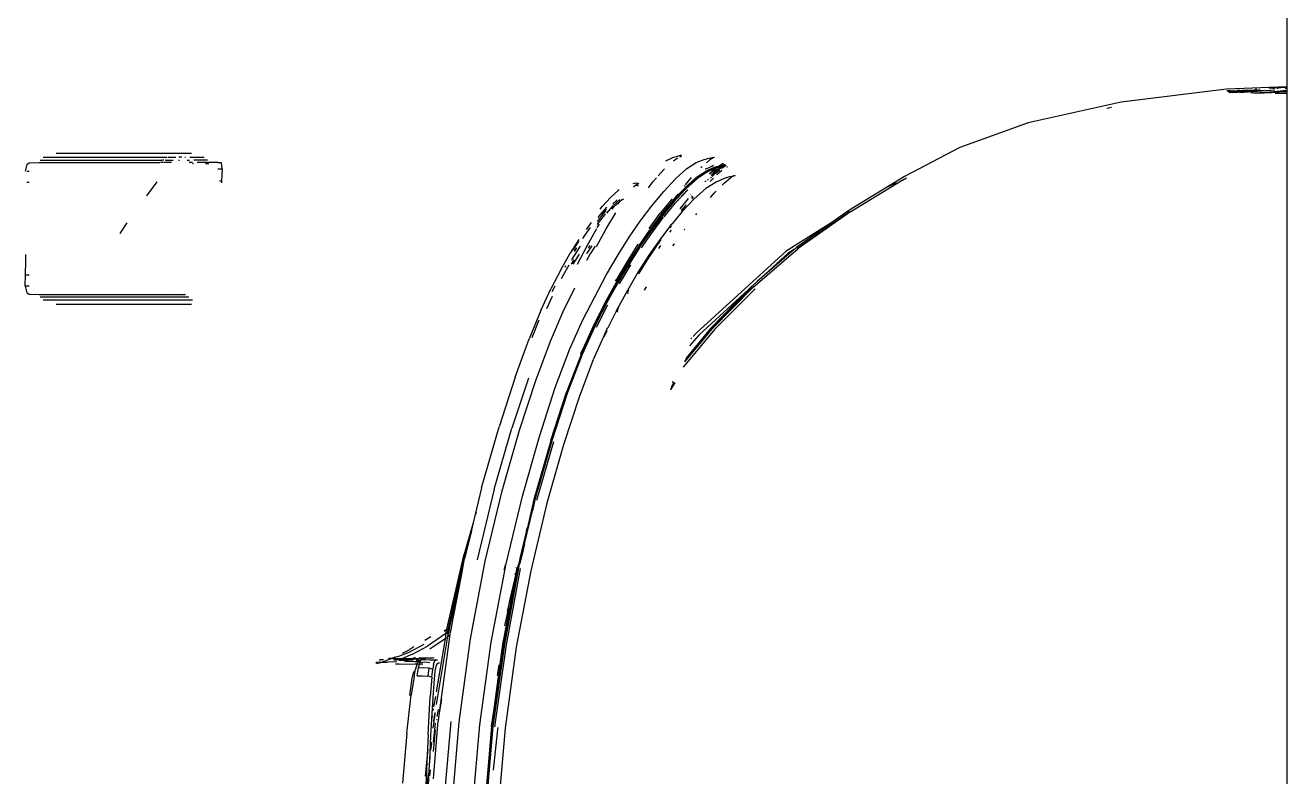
# Model space of a CAD drawing. Header units: millimetres. Extents: x -41292 to 298682, y -22072 to 33155.
# Drawn here: x 27523.4 to 27894.7, y 4497 to 4718.2 of the extents above; entities that cross this region are included whole.
import ezdxf

# ---------------------------------------------------------------- set-up
doc = ezdxf.new("R2010")
doc.units = ezdxf.units.MM

# ---------------------------------------------------------------- blocks, each defined once
blk = doc.blocks.new('AHSISHEUD')
for p, q in [((28522.05, 22806.67), (28522.05, 22348.18)), ((28504.26, 22347.49), (28473.26, 22343.59)), ((28522.05, 22348.18), (28504.26, 22347.49)), ((28504.43, 22347.04), (28505.52, 22347.1)), ((28504.54, 22346.94), (28507.47, 22347.11)), ((28510.4, 22347.13), (28504.74, 22346.77)), ((28504.86, 22346.67), (28504.83, 22346.7)), ((28511.37, 22347.14), (28504.86, 22346.67)), ((28504.95, 22346.59), (28513.75, 22347.15)), ((28505.06, 22346.49), (28515.52, 22347.16)), ((28513.75, 22347.15), (28505.06, 22346.49)), ((28506.15, 22346.46), (28517.32, 22347.17)), ((28507.47, 22347.21), (28508.16, 22347.25)), ((28518.58, 22347.18), (28508.27, 22346.39)), ((28511.37, 22347.14), (28512.63, 22347.14)), ((28514.13, 22346.42), (28511.47, 22346.29)), ((28512.39, 22346.26), (28514.13, 22346.42)), ((28512.67, 22347.41), (28513.23, 22347.44)), ((28513.14, 22346.24), (28522.05, 22346.64)), ((28514.17, 22347.15), (28513.75, 22347.15)), ((28514.13, 22346.42), (28522.05, 22347.13)), ((28522.05, 22346.8), (28514.13, 22346.42)), ((28516.86, 22347.75), (28522.05, 22348.05)), ((28518.29, 22347.64), (28517.96, 22347.62)), ((28522.05, 22346.22), (28518.62, 22346.07)), ((28519.52, 22347.68), (28519.25, 22347.67)), ((28521.62, 22347.76), (28521.87, 22347.77)), ((28522.05, 22348.18), (28522.05, 22348.05)), ((28522.05, 22348.05), (28522.05, 22347.13)), ((28522.05, 22347.13), (28522.05, 22346.8)), ((28522.05, 22346.8), (28522.05, 22346.64)), ((28522.05, 22346.64), (28522.05, 22346.22)), ((28522.05, 22346.22), (28522.05, 21871.54)), ((28473.26, 22343.59), (28445.96, 22337.59)), ((28469.09, 22341.88), (28470.49, 22342.2)), ((28473.65, 22342.83), (28473.68, 22342.83)), ((28445.96, 22337.59), (28425.86, 22330.29)), ((28425.86, 22330.29), (28409.56, 22321.79)), ((28155.14, 22326.6), (28191.07, 22326.6)), ((28156.04, 22327.4), (28192.52, 22327.4)), ((28159.84, 22328.6), (28199.64, 22328.6)), ((28191.52, 22326.6), (28191.13, 22326.6)), ((28192.04, 22326.6), (28191.94, 22326.6)), ((28192.12, 22326.6), (28194.33, 22326.6)), ((28192.83, 22327.4), (28195.07, 22327.4)), ((28195.84, 22326.6), (28196.12, 22326.6)), ((28196.83, 22327.4), (28195.98, 22327.4)), ((28197.69, 22327.4), (28197.94, 22327.4)), ((28198.38, 22326.6), (28199.05, 22326.6)), ((28199.23, 22327.4), (28203.44, 22327.4)), ((28204.34, 22326.6), (28200.37, 22326.6)), ((28341.26, 22327.29), (28339.16, 22326.29)), ((28342.66, 22327.69), (28341.26, 22327.29)), ((28341.54, 22326.35), (28342.66, 22327.19)), ((28343.46, 22327.89), (28342.66, 22327.69)), ((28342.66, 22327.19), (28342.84, 22327.29)), ((28343.4, 22327.6), (28343.56, 22327.69)), ((28343.86, 22327.89), (28343.46, 22327.89)), ((28343.56, 22327.69), (28343.86, 22327.79)), ((28343.86, 22327.79), (28343.86, 22327.89)), ((28348.26, 22325.89), (28350.56, 22326.79)), ((28350.56, 22326.79), (28352.06, 22327.19)), ((28352.26, 22326.69), (28351.21, 22325.82)), ((28352.06, 22327.19), (28353.06, 22327.39)), ((28353.26, 22327.29), (28352.26, 22326.69)), ((28353.06, 22327.39), (28353.46, 22327.49)), ((28353.56, 22327.39), (28353.26, 22327.29)), ((28353.46, 22327.49), (28353.56, 22327.39)), ((28151.24, 22325.3), (28150.74, 22323.3)), ((28151.24, 22325.3), (28151.94, 22325.8)), ((28151.24, 22323.3), (28151.94, 22323.3)), ((28151.94, 22325.8), (28154.84, 22325.9)), ((28154.84, 22325.9), (28190.37, 22325.9)), ((28190.65, 22325.9), (28190.53, 22325.9)), ((28191.32, 22325.9), (28190.78, 22325.9)), ((28193.78, 22325.9), (28191.58, 22325.9)), ((28200.02, 22325.9), (28198.98, 22325.9)), ((28200, 22325.6), (28200.22, 22325.6)), ((28207.44, 22325.9), (28201.37, 22325.9)), ((28203.84, 22325.6), (28204.74, 22325.6)), ((28208.54, 22325.8), (28207.44, 22325.9)), ((28208.54, 22325.8), (28207.44, 22325.8)), ((28207.44, 22324), (28208.74, 22324)), ((28208.74, 22324), (28208.54, 22325.8)), ((28208.74, 22324), (28208.54, 22320.5)), ((28337.03, 22321.95), (28338.66, 22323.79)), ((28338.66, 22323.79), (28338.89, 22324)), ((28342.16, 22321.09), (28345.46, 22324.09)), ((28345.46, 22324.09), (28348.26, 22325.89)), ((28348.36, 22321.59), (28351.26, 22323.39)), ((28351.26, 22323.09), (28348.36, 22321.29)), ((28351.56, 22323.09), (28348.86, 22321.38)), ((28349.96, 22324.71), (28349.56, 22324.33)), ((28350.93, 22323.92), (28350.86, 22323.89)), ((28351, 22323.95), (28350.96, 22323.89)), ((28351.96, 22324.35), (28351, 22323.95)), ((28353.56, 22324.09), (28351.26, 22323.09)), ((28351.26, 22323.39), (28351.36, 22323.44)), ((28351.36, 22323.19), (28351.26, 22323.09)), ((28351.36, 22323.49), (28353.66, 22324.49)), ((28353.66, 22324.19), (28351.36, 22323.19)), ((28351.36, 22323.44), (28351.36, 22323.49)), ((28353.86, 22324.09), (28351.56, 22323.09)), ((28351.66, 22323.19), (28351.56, 22323.09)), ((28353.96, 22324.19), (28351.66, 22323.19)), ((28351.8, 22323.62), (28353.56, 22324.39)), ((28353.36, 22324.99), (28351.96, 22324.35)), ((28353.26, 22324.89), (28351.96, 22324.35)), ((28352.12, 22322.72), (28352.81, 22323.05)), ((28352.28, 22322.53), (28352.81, 22323.05)), ((28352.65, 22322.08), (28353.56, 22322.99)), ((28352.78, 22321.91), (28353.56, 22322.69)), ((28352.81, 22323.05), (28354.36, 22323.79)), ((28352.81, 22323.05), (28353.16, 22323.39)), ((28352.92, 22321.75), (28353.86, 22322.69)), ((28353.16, 22323.39), (28354.07, 22324.16)), ((28353.56, 22324.39), (28353.66, 22324.42)), ((28353.96, 22324.19), (28353.56, 22324.09)), ((28354.65, 22323.84), (28353.56, 22322.99)), ((28353.56, 22322.69), (28353.94, 22322.99)), ((28353.66, 22324.49), (28354.95, 22324.89)), ((28354.38, 22324.42), (28353.66, 22324.19)), ((28354.07, 22324.16), (28353.86, 22324.09)), ((28353.86, 22322.69), (28355.08, 22323.72)), ((28353.86, 22322.69), (28355.15, 22323.7)), ((28353.94, 22322.99), (28354.87, 22323.78)), ((28353.94, 22322.99), (28354.91, 22323.77)), ((28354.2, 22324.27), (28353.96, 22324.19)), ((28355.46, 22324.59), (28354.07, 22324.16)), ((28354.07, 22324.16), (28354.2, 22324.27)), ((28354.25, 22324.31), (28354.2, 22324.27)), ((28355.16, 22324.59), (28354.25, 22324.31)), ((28354.25, 22324.31), (28354.38, 22324.42)), ((28354.36, 22323.79), (28354.58, 22323.86)), ((28355.78, 22323.52), (28354.36, 22322.39)), ((28354.38, 22324.42), (28354.77, 22324.75)), ((28355.26, 22324.69), (28354.38, 22324.42)), ((28354.88, 22324.02), (28354.46, 22323.89)), ((28355.46, 22324.49), (28354.88, 22324.02)), ((28354.88, 22324.02), (28355.33, 22324.16)), ((28354.9, 22324.81), (28355.16, 22324.89)), ((28354.95, 22324.89), (28355.06, 22324.99)), ((28354.95, 22324.89), (28355.26, 22324.99)), ((28355.06, 22324.99), (28355.96, 22325.59)), ((28355.16, 22324.89), (28356.06, 22325.09)), ((28355.44, 22324.65), (28355.16, 22324.59)), ((28355.26, 22324.99), (28356.16, 22325.19)), ((28355.94, 22324.84), (28355.26, 22324.69)), ((28355.33, 22324.16), (28355.36, 22324.19)), ((28355.36, 22324.19), (28355.45, 22324.2)), ((28355.56, 22324.69), (28355.44, 22324.65)), ((28355.45, 22324.2), (28355.56, 22324.29)), ((28355.56, 22324.59), (28355.46, 22324.49)), ((28355.56, 22324.59), (28355.46, 22324.59)), ((28355.56, 22324.29), (28356.29, 22324.78)), ((28355.76, 22324.73), (28355.56, 22324.69)), ((28355.61, 22324.63), (28355.56, 22324.59)), ((28355.56, 22324.29), (28355.79, 22324.31)), ((28355.69, 22324.64), (28355.61, 22324.63)), ((28356.29, 22324.78), (28355.69, 22324.64)), ((28355.76, 22324.73), (28355.69, 22324.64)), ((28355.79, 22324.74), (28355.76, 22324.73)), ((28355.79, 22324.31), (28356.56, 22324.79)), ((28355.84, 22324.74), (28355.79, 22324.74)), ((28355.79, 22324.31), (28356.06, 22324.39)), ((28355.86, 22324.76), (28355.84, 22324.74)), ((28355.94, 22324.84), (28355.86, 22324.76)), ((28356.06, 22324.79), (28355.86, 22324.76)), ((28356.01, 22324.86), (28355.94, 22324.84)), ((28355.96, 22325.59), (28356.26, 22325.59)), ((28356.31, 22325.09), (28356.01, 22324.86)), ((28356.16, 22324.89), (28356.01, 22324.86)), ((28356.06, 22325.09), (28356.31, 22325.09)), ((28356.46, 22324.89), (28356.06, 22324.79)), ((28356.29, 22324.78), (28356.06, 22324.79)), ((28356.06, 22324.39), (28356.56, 22324.79)), ((28356.16, 22325.19), (28356.46, 22325.19)), ((28356.46, 22324.89), (28356.16, 22324.89)), ((28356.31, 22324.79), (28356.29, 22324.78)), ((28356.31, 22325.09), (28356.36, 22325.09)), ((28356.36, 22324.79), (28356.31, 22324.79)), ((28356.46, 22325.19), (28356.36, 22325.09)), ((28356.66, 22325.09), (28356.36, 22325.09)), ((28356.36, 22324.79), (28356.46, 22324.89)), ((28356.36, 22324.79), (28356.56, 22324.79)), ((28356.76, 22325.19), (28356.46, 22325.19)), ((28356.66, 22324.89), (28356.46, 22324.89)), ((28356.66, 22324.79), (28356.56, 22324.79)), ((28356.71, 22324.86), (28356.66, 22324.89)), ((28356.66, 22324.79), (28356.71, 22324.86)), ((28356.76, 22324.89), (28356.71, 22324.86)), ((28356.96, 22324.99), (28356.76, 22324.89)), ((28356.76, 22324.89), (28356.86, 22324.89)), ((28356.86, 22324.89), (28357.06, 22324.99)), ((28356.96, 22324.89), (28356.86, 22324.89)), ((28357.06, 22324.99), (28356.96, 22324.99)), ((28357.46, 22324.49), (28357.26, 22324.49)), ((28151.94, 22320), (28151.24, 22320)), ((28189.46, 22320.19), (28186.46, 22316.09)), ((28207.96, 22320.5), (28208.54, 22320.5)), ((28208.54, 22320.5), (28208.53, 22319.93)), ((28330.26, 22319.79), (28329.6, 22319.59)), ((28329.81, 22318.71), (28330.26, 22319.09)), ((28330.06, 22319.09), (28330.26, 22319.09)), ((28330.26, 22319.79), (28331.06, 22319.89)), ((28330.33, 22319.13), (28330.26, 22319.09)), ((28330.96, 22319.49), (28330.33, 22319.13)), ((28330.33, 22319.13), (28330.76, 22319.19)), ((28330.76, 22319.19), (28330.9, 22319.15)), ((28330.96, 22319.49), (28331.26, 22319.69)), ((28331.06, 22319.06), (28331.06, 22318.89)), ((28331.36, 22319.79), (28331.26, 22319.69)), ((28334.15, 22318.43), (28335.46, 22320.19)), ((28335.46, 22320.19), (28336.5, 22321.36)), ((28338.66, 22317.39), (28342.16, 22321.09)), ((28344.87, 22319.14), (28344.71, 22318.94)), ((28348.26, 22321.19), (28344.96, 22318.29)), ((28346.79, 22321.42), (28344.99, 22319.28)), ((28345.02, 22318.55), (28348.06, 22321.31)), ((28345.06, 22318.49), (28348.06, 22321.31)), ((28348.56, 22321.19), (28345.26, 22318.19)), ((28348.06, 22321.31), (28348.26, 22321.49)), ((28348.26, 22321.49), (28348.36, 22321.59)), ((28348.36, 22321.29), (28348.26, 22321.19)), ((28348.66, 22321.29), (28348.56, 22321.19)), ((28348.69, 22321.27), (28348.56, 22321.19)), ((28348.86, 22321.38), (28348.66, 22321.29)), ((28351.06, 22320.48), (28350.78, 22320.21)), ((28354.06, 22320.09), (28351.06, 22318.19)), ((28351.6, 22320.73), (28351.87, 22321)), ((28353.27, 22321.25), (28352.32, 22320.28)), ((28352.42, 22321.25), (28352.69, 22321.52)), ((28356.46, 22321.19), (28354.06, 22320.09)), ((28354.36, 22322.39), (28354.18, 22322.2)), ((28355.86, 22319.19), (28356.56, 22319.89)), ((28358.06, 22321.69), (28356.46, 22321.19)), ((28356.56, 22319.89), (28358.39, 22321.43)), ((28359.06, 22321.89), (28358.06, 22321.69)), ((28358.55, 22321.54), (28358.91, 22321.76)), ((28359.04, 22321.84), (28359.06, 22321.89)), ((28359.16, 22321.91), (28359.06, 22321.89)), ((28359.16, 22321.91), (28359.46, 22322.09)), ((28359.56, 22321.99), (28359.16, 22321.91)), ((28359.46, 22322.09), (28359.66, 22322.09)), ((28359.66, 22322.09), (28359.56, 22321.99)), ((28409.56, 22321.79), (28393.16, 22311.79)), ((28393.76, 22311.49), (28408.87, 22320.63)), ((28405.77, 22319.29), (28404.77, 22318.67)), ((28405.77, 22319.29), (28407.28, 22319.94)), ((28408.87, 22320.63), (28408.98, 22320.68)), ((28408.98, 22320.68), (28410.16, 22321.39)), ((28322.96, 22315.59), (28320.66, 22312.99)), ((28322.96, 22315.59), (28325.26, 22317.59)), ((28325.59, 22317.79), (28325.26, 22317.59)), ((28335.16, 22313.09), (28338.66, 22317.39)), ((28341.36, 22314.69), (28344.56, 22318.07)), ((28342.81, 22316.59), (28341.36, 22314.69)), ((28341.46, 22314.69), (28345.06, 22318.49)), ((28344.86, 22318.19), (28341.46, 22314.49)), ((28344.98, 22317.89), (28341.66, 22314.29)), ((28344.98, 22317.89), (28341.66, 22314.39)), ((28342.16, 22313.99), (28345.66, 22317.79)), ((28342.16, 22313.99), (28345.76, 22317.79)), ((28343.52, 22312.2), (28345.93, 22315.32)), ((28344.91, 22318.23), (28344.86, 22318.19)), ((28344.96, 22318.29), (28344.91, 22318.23)), ((28345.16, 22318.09), (28344.98, 22317.89)), ((28345.2, 22318.13), (28345.16, 22318.09)), ((28345.26, 22318.19), (28345.2, 22318.13)), ((28346.63, 22316.22), (28346.76, 22316.39)), ((28347.06, 22315.89), (28346.88, 22315.65)), ((28347.16, 22315.88), (28346.91, 22315.57)), ((28346.96, 22315.46), (28347.06, 22315.59)), ((28347.04, 22315.27), (28347.33, 22315.65)), ((28347.11, 22315.95), (28347.06, 22315.89)), ((28347.06, 22315.59), (28347.16, 22315.69)), ((28347.06, 22315.21), (28347.36, 22315.59)), ((28347.16, 22315.69), (28347.23, 22315.79)), ((28351.06, 22318.19), (28347.66, 22315.19)), ((28352.42, 22315.58), (28353.66, 22316.99)), ((28353.66, 22316.99), (28354.08, 22317.41)), ((28321.87, 22312.76), (28319.96, 22310.59)), ((28319.99, 22312.11), (28320.66, 22312.99)), ((28321.81, 22312.2), (28320.36, 22310.69)), ((28320.86, 22310.69), (28321.76, 22311.7)), ((28323.56, 22312.99), (28321.81, 22311)), ((28323.86, 22312.69), (28323.38, 22312.14)), ((28323.56, 22312.99), (28325.66, 22314.89)), ((28323.73, 22313.76), (28325, 22314.86)), ((28325.92, 22314.55), (28323.86, 22312.69)), ((28325.16, 22313.59), (28325.92, 22314.55)), ((28325.78, 22314.96), (28325.66, 22314.89)), ((28325.96, 22314.59), (28325.92, 22314.55)), ((28326.8, 22315.09), (28325.96, 22314.59)), ((28325.96, 22314.59), (28326.29, 22315.03)), ((28331.76, 22308.59), (28335.16, 22313.09)), ((28341.16, 22315.19), (28337.66, 22310.99)), ((28337.96, 22310.49), (28339.79, 22312.75)), ((28340.8, 22313.69), (28338.02, 22310.26)), ((28338.06, 22310.49), (28339.06, 22311.72)), ((28340.1, 22312.46), (28338.16, 22310.19)), ((28340.1, 22312.46), (28338.26, 22310.19)), ((28340.8, 22313.69), (28338.5, 22310.93)), ((28339.06, 22311.72), (28338.5, 22310.93)), ((28338.76, 22309.89), (28342.16, 22313.99)), ((28339.06, 22311.72), (28341.46, 22314.69)), ((28339.79, 22312.75), (28339.06, 22311.72)), ((28339.79, 22312.75), (28339.96, 22312.99)), ((28341.36, 22314.69), (28339.96, 22312.99)), ((28341.66, 22314.39), (28340.1, 22312.46)), ((28341.66, 22314.29), (28340.1, 22312.46)), ((28341.36, 22314.39), (28340.8, 22313.69)), ((28341.46, 22314.49), (28341.36, 22314.39)), ((28345.07, 22313.25), (28343.84, 22311.73)), ((28343.95, 22311.57), (28344.83, 22312.68)), ((28347.66, 22315.19), (28344.05, 22311.41)), ((28344.05, 22311.41), (28344.59, 22312.09)), ((28344.59, 22312.09), (28344.6, 22312.12)), ((28344.83, 22312.68), (28344.86, 22312.74)), ((28345.13, 22313.39), (28345.07, 22313.25)), ((28393.16, 22311.79), (28388.15, 22308.25)), ((28178.66, 22304.99), (28180.76, 22308.09)), ((28315.96, 22306.19), (28317.44, 22308.24)), ((28319.14, 22308.49), (28320.86, 22310.69)), ((28319.16, 22307.69), (28321.36, 22310.49)), ((28319.96, 22310.59), (28319.24, 22309.67)), ((28321.55, 22310.7), (28321.36, 22310.49)), ((28321.76, 22306.39), (28324.56, 22311.09)), ((28328.46, 22303.89), (28331.76, 22308.59)), ((28337.56, 22310.99), (28334.26, 22306.49)), ((28334.65, 22306.11), (28337.96, 22310.49)), ((28334.65, 22306.11), (28337.96, 22310.29)), ((28338.16, 22310.19), (28334.94, 22305.8)), ((28338.26, 22310.19), (28334.94, 22305.8)), ((28335.36, 22305.39), (28338.63, 22309.75)), ((28337.96, 22310.29), (28335.41, 22306.89)), ((28337.96, 22310.19), (28335.41, 22306.89)), ((28337.96, 22310.19), (28335.76, 22307.09)), ((28338.5, 22310.93), (28337.96, 22310.29)), ((28337.96, 22310.29), (28338.06, 22310.49)), ((28338.02, 22310.26), (28337.96, 22310.19)), ((28338.5, 22310.93), (28338.02, 22310.26)), ((28340.46, 22306.91), (28341.15, 22307.85)), ((28341.15, 22307.85), (28340.66, 22307.29)), ((28344.05, 22311.41), (28341.15, 22307.85)), ((28348.11, 22310.49), (28348.43, 22310.88)), ((28388.15, 22308.25), (28374.67, 22299.79)), ((28388.15, 22308.25), (28377.76, 22300.89)), ((28377.96, 22300.59), (28393.36, 22311.49)), ((28393.76, 22311.49), (28378.26, 22300.59)), ((28315.56, 22304.69), (28314.78, 22303.52)), ((28317, 22306.71), (28315.56, 22304.69)), ((28316.26, 22301.59), (28318.96, 22306.49)), ((28318.86, 22301.19), (28321.76, 22306.39)), ((28319.46, 22307.39), (28318.98, 22306.71)), ((28319.16, 22307.69), (28319.05, 22307.53)), ((28319.7, 22307.7), (28319.46, 22307.39)), ((28331.41, 22301.46), (28334.5, 22305.9)), ((28331.46, 22301.39), (28334.5, 22305.9)), ((28334.56, 22305.79), (28331.46, 22301.29)), ((28334.94, 22305.8), (28331.66, 22301.19)), ((28332.16, 22300.79), (28335.36, 22305.39)), ((28334.5, 22305.9), (28334.65, 22306.11)), ((28334.66, 22305.92), (28334.56, 22305.79)), ((28334.66, 22305.89), (28334.56, 22305.79)), ((28335.16, 22306.57), (28334.66, 22305.89)), ((28335.76, 22307.09), (28334.91, 22305.81)), ((28335.41, 22306.89), (28335.16, 22306.57)), ((28340.66, 22307.29), (28337.86, 22303.51)), ((28340.81, 22305.99), (28340.4, 22305.41)), ((28340.48, 22306.85), (28341.1, 22307.69)), ((28340.57, 22306.69), (28340.87, 22307.07)), ((28340.58, 22306.66), (28340.87, 22307.07)), ((28340.81, 22307.64), (28340.61, 22307.36)), ((28340.87, 22307.07), (28340.9, 22307.15)), ((28344.69, 22306.03), (28344.87, 22306.29)), ((28313.66, 22303.19), (28311.16, 22299.19)), ((28311.76, 22297.39), (28314.16, 22301.29)), ((28312.08, 22300.16), (28313.66, 22302.69)), ((28312.99, 22300.78), (28312.31, 22299.68)), ((28313.26, 22295.99), (28316.26, 22301.59)), ((28316.16, 22299.19), (28317.57, 22301.39)), ((28316.96, 22301.49), (28316.46, 22300.69)), ((28318.45, 22301.26), (28317.06, 22298.99)), ((28325.26, 22298.69), (28328.46, 22303.89)), ((28331.06, 22301.89), (28327.86, 22296.79)), ((28331.36, 22300.49), (28327.98, 22295.15)), ((28328.16, 22296.39), (28331.36, 22301.19)), ((28331.36, 22301.19), (28328.22, 22296.28)), ((28331.36, 22301.19), (28328.26, 22296.19)), ((28331.66, 22301.19), (28328.46, 22296.19)), ((28331.66, 22301.09), (28328.46, 22296.09)), ((28331.36, 22301.19), (28331.46, 22301.39)), ((28331.46, 22301.29), (28331.36, 22301.19)), ((28331.77, 22301.11), (28331.36, 22300.49)), ((28331.71, 22301.16), (28331.66, 22301.09)), ((28337.46, 22302.99), (28334.26, 22298.59)), ((28337.46, 22302.99), (28334.26, 22298.19)), ((28337.77, 22303.22), (28334.36, 22298.19)), ((28334.46, 22298.09), (28337.72, 22303.06)), ((28334.46, 22298.09), (28337.63, 22302.81)), ((28337.75, 22301.5), (28337.13, 22300.56)), ((28337.43, 22302.11), (28337.45, 22302.2)), ((28337.45, 22302.2), (28337.48, 22302.25)), ((28337.45, 22302.2), (28337.5, 22302.21)), ((28337.86, 22303.51), (28337.46, 22302.99)), ((28341.38, 22301.32), (28341.76, 22301.89)), ((28341.76, 22301.89), (28341.83, 22301.99)), ((28364.86, 22289.09), (28378.26, 22300.59)), ((28377.31, 22300.47), (28377.19, 22300.4)), ((28377.76, 22300.89), (28377.31, 22300.47)), ((28150.84, 22292.8), (28150.94, 22296.9)), ((28150.94, 22296.9), (28150.94, 22298.84)), ((28308.36, 22294.29), (28311.16, 22299.19)), ((28311.54, 22295.91), (28312.26, 22297.19)), ((28311.6, 22297.1), (28311.76, 22297.39)), ((28312.56, 22296.99), (28311.96, 22295.93)), ((28313.77, 22298.94), (28312.56, 22296.99)), ((28317.06, 22298.99), (28315.9, 22297.01)), ((28316.06, 22299), (28316.16, 22299.19)), ((28321.86, 22292.89), (28325.26, 22298.69)), ((28327.86, 22296.79), (28324.46, 22290.99)), ((28334.26, 22298.59), (28331.16, 22293.69)), ((28334.26, 22298.19), (28331.23, 22293.25)), ((28334.36, 22298.19), (28331.25, 22293.23)), ((28331.29, 22293.18), (28334.36, 22297.99)), ((28331.34, 22293.12), (28334.36, 22297.99)), ((28334.36, 22297.99), (28334.46, 22298.09)), ((28348.27, 22275.79), (28374.67, 22299.79)), ((28377.19, 22300.4), (28366.18, 22290.86)), ((28375.27, 22299.19), (28366.18, 22290.86)), ((28377.19, 22300.4), (28375.27, 22299.19)), ((28308.36, 22294.29), (28305.46, 22288.69)), ((28309.16, 22292.79), (28310.84, 22295.76)), ((28309.8, 22295.44), (28309.55, 22294.99)), ((28324.76, 22290.69), (28328.16, 22296.39)), ((28324.86, 22290.69), (28328.16, 22296.39)), ((28328.26, 22296.19), (28324.96, 22290.59)), ((28326.69, 22293.64), (28324.96, 22290.59)), ((28328.26, 22295.76), (28325.16, 22290.49)), ((28325.66, 22290.19), (28328.96, 22295.79)), ((28331.16, 22293.69), (28327.96, 22288.19)), ((28328.46, 22296.09), (28328.26, 22295.76)), ((28328.46, 22296.19), (28328.46, 22296.09)), ((28150.74, 22289.5), (28150.84, 22292.8)), ((28150.74, 22289.5), (28151.24, 22287.5)), ((28151.19, 22289.5), (28150.74, 22289.5)), ((28150.84, 22292.8), (28151.1, 22292.8)), ((28151.24, 22292.8), (28151.94, 22292.8)), ((28151.94, 22289.5), (28151.24, 22289.5)), ((28306.58, 22289.44), (28305.76, 22287.86)), ((28308.62, 22291.75), (28309.16, 22292.79)), ((28318.36, 22286.39), (28321.86, 22292.89)), ((28321.36, 22284.49), (28324.76, 22290.69)), ((28324.86, 22290.49), (28321.56, 22284.29)), ((28324.92, 22290.04), (28322.93, 22286.42)), ((28324.86, 22290.49), (28323.14, 22287.34)), ((28325.06, 22290.49), (28324.01, 22288.49)), ((28324.92, 22290.04), (28324.01, 22288.49)), ((28324.6, 22291.39), (28324.39, 22291.04)), ((28324.96, 22290.59), (28324.86, 22290.49)), ((28325.16, 22290.49), (28324.92, 22290.04)), ((28325.09, 22290.53), (28325.06, 22290.49)), ((28366.18, 22290.86), (28363.59, 22288.49)), ((28364.36, 22289.29), (28363.59, 22288.49)), ((28366.18, 22290.86), (28364.36, 22289.29)), ((28151.94, 22287), (28151.24, 22287.5)), ((28154.84, 22286.9), (28151.94, 22287)), ((28197.96, 22286.9), (28154.84, 22286.9)), ((28198.92, 22286.2), (28155.14, 22286.2)), ((28194.2, 22287.2), (28194.23, 22287.2)), ((28302.46, 22282.29), (28305.46, 22288.69)), ((28304.26, 22282.9), (28305.95, 22286.5)), ((28309.06, 22281.99), (28312.46, 22288.99)), ((28314.86, 22279.59), (28318.36, 22286.39)), ((28322.56, 22285.99), (28319.51, 22280.41)), ((28322.93, 22286.42), (28321.76, 22284.29)), ((28324.01, 22288.49), (28322.56, 22285.99)), ((28324.01, 22288.49), (28322.93, 22286.42)), ((28327.96, 22288.19), (28325.45, 22283.6)), ((28328.33, 22288.39), (28327.99, 22287.88)), ((28328.33, 22288.39), (28328.02, 22287.85)), ((28328.05, 22287.81), (28328.29, 22288.22)), ((28328.11, 22287.75), (28328.22, 22287.93)), ((28328.13, 22287.34), (28328.14, 22287.44)), ((28328.14, 22287.44), (28328.24, 22287.6)), ((28328.14, 22287.44), (28328.27, 22287.57)), ((28328.35, 22288.5), (28328.33, 22288.39)), ((28332.96, 22288.29), (28333.26, 22288.79)), ((28333.26, 22288.79), (28333.55, 22289.25)), ((28363.59, 22288.49), (28349.07, 22275.19)), ((28363.59, 22288.49), (28352.46, 22276.99)), ((28352.66, 22276.79), (28364.56, 22288.99)), ((28364.86, 22289.09), (28352.96, 22276.89)), ((28365.56, 22288.69), (28353.66, 22276.69)), ((28200.02, 22285.4), (28156.04, 22285.4)), ((28159.84, 22284.2), (28199.64, 22284.2)), ((28302.46, 22282.29), (28299.06, 22273.99)), ((28305.36, 22273.29), (28309.06, 22281.99)), ((28317.96, 22277.79), (28321.36, 22284.49)), ((28320.59, 22281.97), (28318.28, 22277.62)), ((28320.59, 22281.97), (28318.36, 22277.59)), ((28318.82, 22279.15), (28321.46, 22284.49)), ((28318.86, 22277.39), (28322.26, 22283.99)), ((28321.46, 22284.29), (28319.51, 22280.41)), ((28321.56, 22284.29), (28319.51, 22280.41)), ((28321.76, 22284.29), (28320.59, 22281.97)), ((28321.76, 22284.19), (28320.59, 22281.97)), ((28321.52, 22284.39), (28321.46, 22284.29)), ((28321.8, 22284.27), (28321.76, 22284.19)), ((28324.65, 22282.14), (28322.2, 22277.22)), ((28324.66, 22282.19), (28324.65, 22282.14)), ((28325.45, 22283.6), (28324.66, 22282.19)), ((28325.39, 22283.31), (28324.71, 22282.08)), ((28324.75, 22282.05), (28325.35, 22283.14)), ((28324.82, 22281.99), (28325.29, 22282.84)), ((28324.95, 22281.89), (28325.18, 22282.32)), ((28325, 22281.85), (28325.13, 22282.09)), ((28301.91, 22279.49), (28299.85, 22274.27)), ((28311.06, 22271.09), (28314.86, 22279.59)), ((28318.56, 22278.69), (28318.06, 22277.69)), ((28318.06, 22277.79), (28318.56, 22278.69)), ((28318.82, 22279.15), (28318.56, 22278.69)), ((28319.51, 22280.41), (28318.82, 22279.15)), ((28314.36, 22269.49), (28317.29, 22276.05)), ((28317.03, 22274.86), (28314.56, 22269.39)), ((28318.36, 22277.59), (28314.66, 22269.39)), ((28315.99, 22273.37), (28317.96, 22277.79)), ((28317.29, 22276.05), (28315.99, 22273.37)), ((28317.86, 22277.24), (28317.29, 22276.05)), ((28318.06, 22277.69), (28317.86, 22277.24)), ((28321.23, 22275.27), (28317.87, 22267.78)), ((28318.06, 22277.69), (28318.06, 22277.79)), ((28321.14, 22274.57), (28322.05, 22276.46)), ((28321.24, 22275.29), (28321.23, 22275.27)), ((28321.46, 22275.79), (28321.24, 22275.29)), ((28321.97, 22276.79), (28321.46, 22275.79)), ((28321.97, 22276.79), (28322.2, 22277.22)), ((28353.66, 22276.69), (28344.41, 22265.67)), ((28344.88, 22267.26), (28351.79, 22275.49)), ((28344.96, 22267.55), (28350.89, 22274.66)), ((28352.46, 22276.99), (28345.16, 22268.23)), ((28349.07, 22275.19), (28346.24, 22271.91)), ((28348.27, 22275.79), (28347.29, 22274.66)), ((28350.27, 22274.09), (28350.89, 22274.66)), ((28350.89, 22274.66), (28352.66, 22276.79)), ((28350.89, 22274.66), (28351.79, 22275.49)), ((28351.79, 22275.49), (28352.96, 22276.89)), ((28294.96, 22262.69), (28299.06, 22273.99)), ((28301.06, 22261.69), (28305.36, 22273.29)), ((28306.76, 22259.69), (28311.06, 22271.09)), ((28315.99, 22273.37), (28314.26, 22269.79)), ((28314.29, 22269.54), (28315.99, 22273.37)), ((28346.97, 22274.29), (28346.68, 22273.95)), ((28314.36, 22269.39), (28310.06, 22258.29)), ((28314.36, 22269.39), (28310.16, 22258.29)), ((28314.56, 22269.39), (28310.36, 22258.19)), ((28314.66, 22269.39), (28310.36, 22258.19)), ((28317.78, 22267.57), (28313.76, 22256.79)), ((28314.26, 22269.79), (28314.18, 22269.6)), ((28314.36, 22269.49), (28314.36, 22269.39)), ((28317.78, 22267.57), (28317.87, 22267.78)), ((28294.96, 22262.69), (28290.26, 22248.09)), ((28298.86, 22262.39), (28293.96, 22247.69)), ((28296.26, 22247.09), (28301.06, 22261.69)), ((28302.06, 22245.29), (28306.76, 22259.69)), ((28340.8, 22259.04), (28342.04, 22261.01)), ((28340.86, 22259.3), (28341.98, 22261.06)), ((28340.92, 22259.56), (28341.89, 22261.12)), ((28341.8, 22261.18), (28341, 22259.91)), ((28341.73, 22261.23), (28341.06, 22260.16)), ((28341.29, 22261.15), (28341.46, 22261.43)), ((28305.46, 22244.09), (28310.06, 22258.29)), ((28310.16, 22258.29), (28305.46, 22244.09)), ((28310.36, 22258.19), (28305.76, 22243.99)), ((28313.76, 22256.79), (28309.16, 22242.79)), ((28340.8, 22259.04), (28340.77, 22258.93)), ((28340.86, 22259.3), (28340.84, 22259.2)), ((28285.06, 22230.09), (28290.26, 22248.09)), ((28288.76, 22229.79), (28293.96, 22247.69)), ((28291.16, 22229.29), (28296.26, 22247.09)), ((28297.06, 22227.69), (28302.06, 22245.29)), ((28305.46, 22243.99), (28300.46, 22226.69)), ((28305.46, 22243.99), (28300.56, 22226.69)), ((28305.66, 22243.99), (28300.76, 22226.59)), ((28305.76, 22243.99), (28300.76, 22226.59)), ((28301.36, 22226.49), (28306.36, 22243.79)), ((28309.16, 22242.79), (28304.26, 22225.59)), ((28305.46, 22244.09), (28305.46, 22243.99)), ((28285.06, 22230.09), (28282.6, 22219.84)), ((28288.76, 22229.79), (28283.76, 22208.99)), ((28286.16, 22208.59), (28291.16, 22229.29)), ((28292.16, 22207.39), (28297.06, 22227.69)), ((28300.46, 22226.69), (28298.55, 22218.46)), ((28300.56, 22226.69), (28298.86, 22219.51)), ((28300.76, 22226.59), (28300, 22223.4)), ((28283.51, 22223.02), (28283.3, 22222.3)), ((28297.67, 22213.65), (28300, 22223.4)), ((28298.86, 22219.51), (28300, 22223.4)), ((28304.26, 22225.59), (28299.56, 22205.69)), ((28282.6, 22219.84), (28279.96, 22210.59)), ((28282.6, 22219.84), (28281.37, 22214.72)), ((28298.86, 22219.51), (28296.63, 22210.14)), ((28282.1, 22217.27), (28281.73, 22215.98)), ((28298.28, 22217.55), (28296.35, 22209.39)), ((28298.28, 22217.55), (28298.55, 22218.46)), ((28281.37, 22214.72), (28280.06, 22209.29)), ((28281.37, 22214.72), (28280.16, 22210.49)), ((28297.67, 22213.65), (28296.63, 22210.14)), ((28296.64, 22209.72), (28297.16, 22211.49)), ((28297.16, 22211.49), (28296.77, 22209.88)), ((28297.67, 22213.65), (28297.16, 22211.49)), ((28274.85, 22188.5), (28279.96, 22210.59)), ((28280.16, 22210.49), (28275.23, 22188.81)), ((28279, 22203.74), (28280.06, 22209.29)), ((28281.76, 22185.69), (28286.16, 22208.59)), ((28295.86, 22207.09), (28296.03, 22207.65)), ((28296, 22207.98), (28295.91, 22207.51)), ((28295.91, 22207.51), (28296.03, 22207.65)), ((28296.11, 22208.37), (28296, 22207.98)), ((28296.03, 22207.65), (28296.05, 22207.74)), ((28296.05, 22207.74), (28296.32, 22208)), ((28296.09, 22207.85), (28296.05, 22207.74)), ((28296.06, 22207.09), (28296.29, 22207.85)), ((28296.09, 22207.85), (28296.64, 22209.72)), ((28296.44, 22209.49), (28296.09, 22207.85)), ((28296.44, 22209.49), (28296.11, 22208.37)), ((28296.32, 22209.35), (28296.11, 22208.37)), ((28296.32, 22208), (28296.29, 22207.85)), ((28296.77, 22209.88), (28296.32, 22208)), ((28296.35, 22209.39), (28296.32, 22209.35)), ((28296.44, 22209.49), (28296.35, 22209.39)), ((28296.44, 22209.49), (28296.49, 22209.55)), ((28296.53, 22209.78), (28296.49, 22209.55)), ((28296.64, 22209.72), (28296.49, 22209.55)), ((28296.54, 22209.84), (28296.53, 22209.78)), ((28296.61, 22210.06), (28296.54, 22209.84)), ((28296.63, 22210.14), (28296.61, 22210.06)), ((28296.77, 22209.88), (28296.64, 22209.72)), ((28279, 22203.74), (28279.48, 22205.9)), ((28291.46, 22203.68), (28292.16, 22207.39)), ((28295.76, 22206.49), (28291.46, 22183.99)), ((28291.98, 22207.44), (28291.61, 22205.89)), ((28295.96, 22206.49), (28291.66, 22183.99)), ((28295.96, 22206.49), (28291.76, 22183.99)), ((28292.36, 22183.89), (28296.56, 22206.39)), ((28295.28, 22205.21), (28293.38, 22197.34)), ((28294.66, 22201.19), (28295.33, 22204.86)), ((28295.28, 22205.21), (28294.77, 22204.62)), ((28294.93, 22203.16), (28295.28, 22205.21)), ((28295.15, 22206.63), (28295.2, 22206.69)), ((28299.56, 22205.69), (28295.26, 22183.29)), ((28295.31, 22205.24), (28295.28, 22205.21)), ((28295.31, 22205.24), (28295.38, 22205.61)), ((28295.4, 22205.34), (28295.31, 22205.24)), ((28295.33, 22204.86), (28295.38, 22205.04)), ((28295.62, 22206.6), (28295.38, 22205.61)), ((28295.38, 22205.61), (28295.56, 22206.59)), ((28295.38, 22205.04), (28295.4, 22205.34)), ((28295.4, 22205.34), (28295.66, 22206.59)), ((28295.66, 22206.59), (28295.88, 22207.47)), ((28295.88, 22207.47), (28295.68, 22206.57)), ((28295.73, 22206.53), (28295.86, 22207.09)), ((28295.73, 22206.53), (28295.76, 22206.49)), ((28295.91, 22207.51), (28295.88, 22207.47)), ((28295.92, 22206.49), (28296.06, 22207.09)), ((28296.06, 22207.09), (28295.96, 22206.49)), ((28275.76, 22189.23), (28279, 22203.74)), ((28276.32, 22189.67), (28279, 22203.74)), ((28287.86, 22184.69), (28291.46, 22203.68)), ((28291.36, 22184.09), (28294.52, 22200.58)), ((28291.46, 22203.68), (28291.39, 22203.6)), ((28292.69, 22193.76), (28294.89, 22202.97)), ((28294.52, 22200.58), (28294.66, 22201.19)), ((28294.89, 22202.97), (28294.91, 22203.06)), ((28294.91, 22203.06), (28294.93, 22203.16)), ((28293.38, 22197.34), (28293.2, 22196.41)), ((28291.88, 22189.49), (28293.11, 22194.68)), ((28275.76, 22189.23), (28275.23, 22188.81)), ((28275.47, 22187.93), (28275.76, 22189.23)), ((28276.07, 22188.39), (28276.32, 22189.67)), ((28276.32, 22189.67), (28276.13, 22189.52)), ((28270.17, 22186.29), (28268.4, 22185.24)), ((28274.56, 22187.29), (28269.17, 22183.59)), ((28274.3, 22185.74), (28269.87, 22182.69)), ((28274.3, 22185.74), (28271.67, 22170.07)), ((28271.79, 22166.37), (28275.26, 22186.99)), ((28275.66, 22186.29), (28272.48, 22163.19)), ((28274.85, 22188.5), (28274.07, 22187.89)), ((28274.56, 22187.29), (28274.3, 22185.74)), ((28274.69, 22186.01), (28274.3, 22185.74)), ((28274.56, 22187.29), (28274.85, 22188.5)), ((28274.94, 22187.54), (28274.86, 22187.19)), ((28275.23, 22188.81), (28274.94, 22187.54)), ((28275.17, 22187.69), (28274.94, 22187.54)), ((28275.17, 22187.69), (28275.47, 22187.93)), ((28275.26, 22186.99), (28275.47, 22187.93)), ((28275.54, 22186.59), (28275.27, 22186.41)), ((28275.66, 22186.29), (28275.72, 22186.72)), ((28275.75, 22186.74), (28275.72, 22186.72)), ((28275.75, 22186.74), (28276.07, 22188.39)), ((28275.86, 22188.23), (28276.07, 22188.39)), ((28278.46, 22161.19), (28281.76, 22185.69)), ((28263.67, 22181.69), (28260.57, 22180.49)), ((28261.83, 22181.5), (28263.97, 22182.59)), ((28268.07, 22183.99), (28263.67, 22181.69)), ((28265.16, 22183.3), (28263.97, 22182.59)), ((28264.77, 22181.19), (28269.17, 22183.59)), ((28284.56, 22160.39), (28287.86, 22184.69)), ((28288.06, 22159.89), (28291.36, 22184.09)), ((28291.46, 22183.99), (28288.06, 22159.89)), ((28291.46, 22183.99), (28288.16, 22159.89)), ((28291.76, 22183.99), (28288.36, 22159.89)), ((28288.96, 22159.79), (28292.36, 22183.89)), ((28295.26, 22183.29), (28291.96, 22159.39)), ((28255.27, 22178.79), (28254.07, 22178.69)), ((28254.17, 22178.49), (28254.07, 22178.69)), ((28254.17, 22178.49), (28255.77, 22178.79)), ((28256.17, 22179.49), (28254.97, 22179.49)), ((28254.97, 22179.49), (28255.17, 22179.29)), ((28255.27, 22178.79), (28255.77, 22178.79)), ((28258.69, 22179.94), (28255.77, 22178.79)), ((28255.77, 22178.79), (28257.37, 22178.79)), ((28260.07, 22178.89), (28257.37, 22178.79)), ((28257.67, 22179.99), (28258.17, 22179.99)), ((28258.17, 22179.99), (28258.69, 22179.94)), ((28258.17, 22179.99), (28258.82, 22179.99)), ((28258.82, 22179.99), (28258.69, 22179.94)), ((28258.69, 22179.94), (28259.17, 22179.89)), ((28259.07, 22180.09), (28258.82, 22179.99)), ((28258.82, 22179.99), (28259.77, 22179.99)), ((28260.57, 22180.49), (28259.07, 22180.09)), ((28259.07, 22180.09), (28259.67, 22180.4)), ((28259.17, 22179.89), (28261.77, 22179.89)), ((28259.87, 22179.49), (28259.27, 22179.39)), ((28260.07, 22179.39), (28259.27, 22179.39)), ((28259.77, 22178.39), (28260.77, 22178.39)), ((28259.87, 22179.49), (28261.77, 22179.89)), ((28260.71, 22179.39), (28263.56, 22179.39)), ((28260.77, 22178.39), (28262.77, 22178.29)), ((28263.67, 22179.59), (28260.97, 22179.59)), ((28264.77, 22181.19), (28261.77, 22179.89)), ((28261.77, 22179.89), (28263.87, 22179.89)), ((28263.56, 22179.39), (28262.37, 22178.89)), ((28262.77, 22178.29), (28265.37, 22178.39)), ((28265.27, 22178.99), (28262.87, 22178.89)), ((28264.08, 22179.61), (28263.56, 22179.39)), ((28264.93, 22179.39), (28263.56, 22179.39)), ((28264.08, 22179.61), (28263.67, 22179.59)), ((28263.87, 22179.89), (28264.84, 22179.93)), ((28264.84, 22179.93), (28264.08, 22179.61)), ((28266.17, 22179.69), (28264.08, 22179.61)), ((28265.47, 22180.19), (28264.84, 22179.93)), ((28264.84, 22179.93), (28266.57, 22179.99)), ((28265.27, 22178.99), (28266.64, 22179.07)), ((28265.37, 22178.39), (28266.07, 22178.39)), ((28265.97, 22178.19), (28265.57, 22176.79)), ((28265.79, 22179.39), (28267.26, 22179.39)), ((28265.97, 22178.19), (28266.07, 22178.39)), ((28266.07, 22178.39), (28266.37, 22178.99)), ((28266.07, 22178.39), (28266.79, 22178.39)), ((28267.76, 22179.79), (28266.17, 22179.69)), ((28266.64, 22179.07), (28266.37, 22178.99)), ((28266.47, 22178.29), (28266.75, 22178.24)), ((28266.47, 22177.19), (28266.75, 22178.24)), ((28270.67, 22179.99), (28266.57, 22179.99)), ((28267.07, 22179.19), (28266.64, 22179.07)), ((28266.64, 22179.07), (28267.07, 22179.09)), ((28266.75, 22178.24), (28266.79, 22178.39)), ((28266.75, 22178.24), (28266.97, 22178.19)), ((28266.79, 22178.39), (28266.87, 22178.69)), ((28266.79, 22178.39), (28267.81, 22178.39)), ((28266.87, 22178.69), (28267.07, 22179.09)), ((28266.87, 22178.69), (28268.37, 22178.89)), ((28267.07, 22179.19), (28267.15, 22179.19)), ((28267.07, 22179.09), (28267.15, 22179.19)), ((28267.15, 22179.19), (28267.26, 22179.39)), ((28267.26, 22179.39), (28267.37, 22179.59)), ((28267.37, 22179.59), (28267.76, 22179.79)), ((28267.47, 22180.09), (28269.17, 22180.09)), ((28269.87, 22179.49), (28267.65, 22179.4)), ((28267.76, 22179.79), (28267.97, 22179.89)), ((28267.87, 22179.79), (28267.76, 22179.79)), ((28268.37, 22179.89), (28267.87, 22179.79)), ((28267.97, 22179.89), (28268.37, 22179.89)), ((28268.37, 22179.89), (28268.57, 22179.89)), ((28268.37, 22178.89), (28269.87, 22178.69)), ((28269.87, 22179.49), (28271.77, 22179.49)), ((28271.07, 22180.09), (28270.67, 22179.99)), ((28270.87, 22178.29), (28270.67, 22176.79)), ((28270.87, 22178.29), (28271.27, 22179.19)), ((28271.77, 22179.49), (28271.27, 22179.19)), ((28271.87, 22178.29), (28271.57, 22177.59)), ((28271.77, 22179.49), (28272.07, 22179.49)), ((28272.37, 22178.59), (28271.87, 22178.29)), ((28272.67, 22178.59), (28272.37, 22178.59)), ((28290.16, 22178.05), (28289.6, 22174.88)), ((28265.17, 22174.59), (28264.37, 22169.19)), ((28264.67, 22174.09), (28265.07, 22176.09)), ((28265.17, 22174.59), (28265.57, 22176.79)), ((28266.07, 22174.79), (28266.47, 22177.19)), ((28266.07, 22174.79), (28267.67, 22174.79)), ((28266.47, 22177.19), (28267.97, 22177.29)), ((28267.67, 22174.79), (28269.27, 22174.69)), ((28267.97, 22177.29), (28269.57, 22177.19)), ((28269.57, 22177.19), (28269.27, 22174.69)), ((28270.37, 22174.39), (28269.27, 22174.69)), ((28269.57, 22177.19), (28270.67, 22176.79)), ((28270.37, 22174.39), (28269.97, 22168.69)), ((28270.37, 22174.39), (28270.67, 22176.79)), ((28271.27, 22176.19), (28271.07, 22173.89)), ((28271.57, 22177.59), (28271.27, 22176.19)), ((28263.97, 22168.99), (28264.67, 22174.09)), ((28271.07, 22173.89), (28270.67, 22168.39)), ((28263.07, 22157.99), (28264.37, 22169.19)), ((28269.37, 22157.49), (28269.97, 22168.69)), ((28270.67, 22168.39), (28270.33, 22162.09)), ((28271.45, 22168.73), (28270.94, 22165.72)), ((28273.29, 22167.98), (28272.48, 22163.19)), ((28270.83, 22165.06), (28270.75, 22164.57)), ((28270.84, 22159.44), (28271.4, 22163.65)), ((28270.96, 22161.49), (28271.4, 22164.07)), ((28272.27, 22164.91), (28271.92, 22162.89)), ((28272.48, 22163.19), (28272.16, 22161.29)), ((28272.48, 22163.19), (28272.26, 22161.59)), ((28287.97, 22159.91), (28288.52, 22163.85)), ((28270.33, 22162.09), (28270.07, 22157.29)), ((28270.48, 22162.97), (28270.33, 22162.09)), ((28271.38, 22160.91), (28270.77, 22155.27)), ((28270.96, 22161.49), (28270.86, 22160.46)), ((28270.88, 22144.55), (28272.26, 22161.59)), ((28271.79, 22162.11), (28271.76, 22161.92)), ((28271.92, 22162.89), (28271.92, 22162.86)), ((28273.86, 22135.69), (28276.06, 22161.39)), ((28276.26, 22135.59), (28278.46, 22161.19)), ((28282.36, 22135.19), (28284.56, 22160.39)), ((28285.96, 22134.89), (28288.06, 22159.89)), ((28288.16, 22159.89), (28286.06, 22134.89)), ((28288.36, 22159.89), (28286.26, 22134.89)), ((28289.86, 22158.99), (28289.98, 22159.64)), ((28291.96, 22159.39), (28289.86, 22134.69)), ((28263.07, 22157.99), (28261.77, 22143.19)), ((28269.37, 22157.49), (28268.99, 22149.42)), ((28270.07, 22157.29), (28269.73, 22149.61)), ((28271.41, 22158.89), (28270.77, 22152.5)), ((28288.56, 22147.02), (28289.86, 22158.99)), ((28268.99, 22149.42), (28269.37, 22153.09)), ((28270.27, 22154.87), (28270.07, 22152.93)), ((28270.12, 22154), (28270.27, 22154.87)), ((28270.27, 22154.87), (28270.3, 22155.3)), ((28268.57, 22145.33), (28268.99, 22149.42)), ((28268.99, 22149.42), (28268.67, 22142.69)), ((28269.67, 22148.88), (28269.37, 22142.59)), ((28269.67, 22148.88), (28269.69, 22149.26)), ((28269.73, 22149.61), (28269.69, 22149.26)), ((28269.85, 22150.83), (28269.73, 22149.61)), ((28269.85, 22150.83), (28269.88, 22151.7)), ((28269.37, 22146.21), (28268.53, 22138.15)), ((28269.9, 22147.2), (28269.71, 22145.42))]:
    blk.add_line(p, q)

msp = doc.modelspace()

# ---------------------------------------------------------------- block references
msp.add_blockref('AHSISHEUD', (-627.37, -17648.09))

doc.saveas('drawing.dxf')
